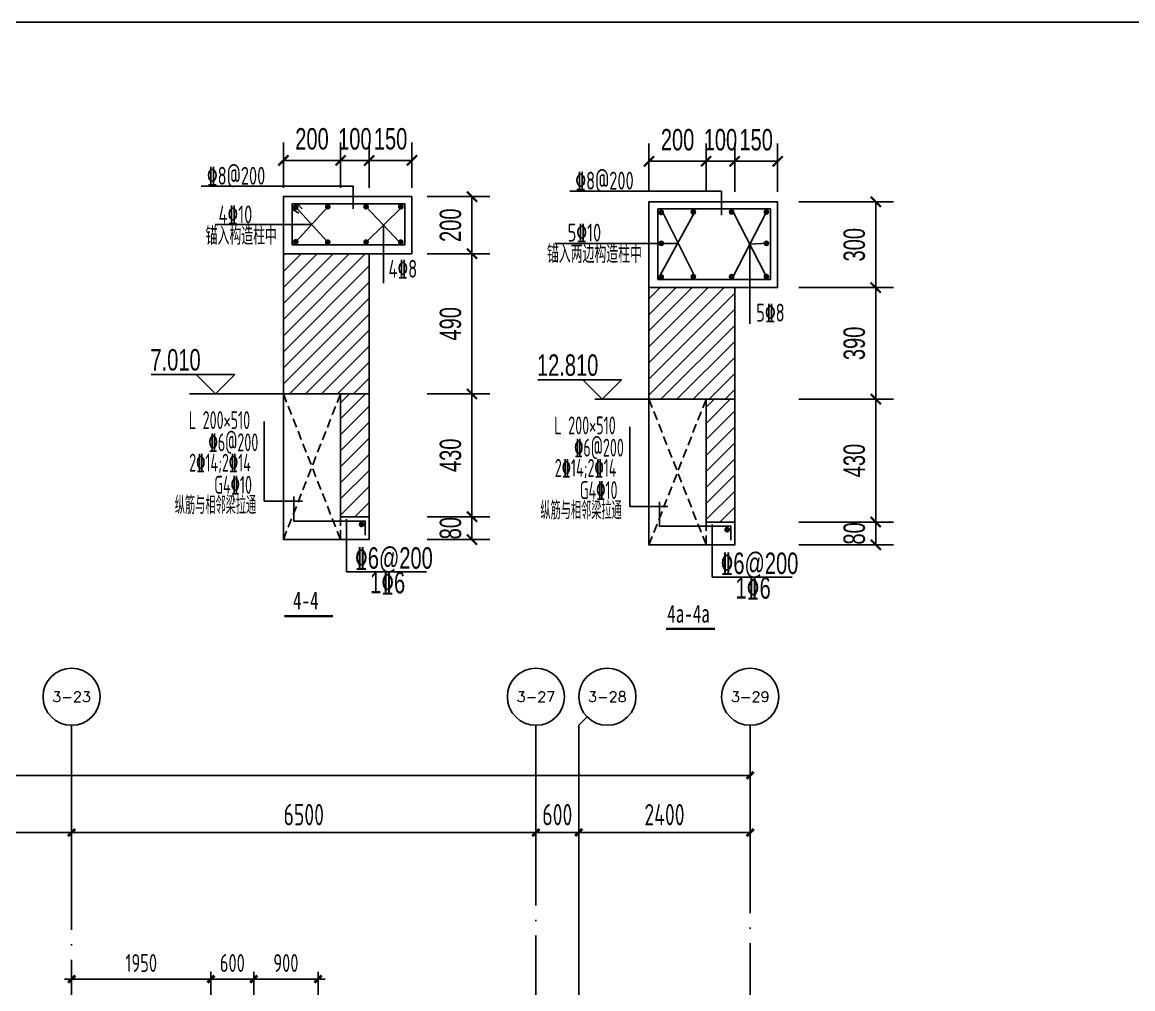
# Model space of a CAD drawing. Extents: x -173820 to 521180, y -715739 to 158231.
# Drawn here: x 32138 to 47686, y 89344 to 102871 of the extents above; entities that cross this region are included whole.
import ezdxf
from ezdxf.enums import TextEntityAlignment as Align

# ---------------------------------------------------------------- set-up
doc = ezdxf.new("R2010")
doc.units = 0
doc.header["$LTSCALE"] = 1000
doc.linetypes.add('DOTE', pattern=[2.42, 2, -0.2, 0.02, -0.2])
doc.linetypes.add('HIDDEN2', pattern=[0.1875, 0.125, -0.0625])
for name, color, linetype in [('AXIS', 1, 'DOTE'), ('AXIS_TEXT', 7, 'Continuous'), ('DIM', 3, 'Continuous'), ('DIM1', 3, 'Continuous'), ('JG1', 3, 'Continuous'), ('填充', 8, 'Continuous'), ('模板线', 3, 'Continuous')]:
    doc.layers.add(name, color=color, linetype=linetype)
doc.styles.add('_TCH_AXIS', font='COMPLEX', dxfattribs={"bigfont": 'GBCBIG'})
doc.styles.add('COMPLEX', font='COMPLEX')
doc.styles.add('TEXTDIM', font='njadri_romans1.shx', dxfattribs={"width": 0.7, "bigfont": 'njadri_fhztxt.shx'})
doc.styles.add('TEXTSTEEL', font='njadri_tssdeng.shx', dxfattribs={"width": 0.7, "bigfont": 'njadri_tssdchn.shx'})
doc.styles.add('TSSD_Dimension', font='tssdeng.shx', dxfattribs={"width": 0.7, "bigfont": 'Hztxt.shx'})
doc.styles.add('zzt', font='tssdeng.shx', dxfattribs={"width": 0.7, "height": 300, "bigfont": 'tssdchn.shx'})
doc.styles.add('钢筋', font='tssdeng.shx', dxfattribs={"width": 0.7, "height": 250, "bigfont": 'tssdchn.shx'})
doc.styles.add('黑体', font='simhei.ttf', dxfattribs={"width": 0.8})
doc.dimstyles.new('DIM100', dxfattribs={"dimtxt": 300, "dimasz": 1, "dimexe": 250, "dimexo": 0, "dimgap": 150, "dimtad": 1, "dimdec": 0, "dimzin": 0, "dimdsep": 46, "dimtxsty": 'TEXTDIM', "dimblk": 'DI', "dimcen": 0, "dimclrt": 7, "dimadec": 0, "dimazin": 0, "dimtfac": 1, "dimtdec": 0, "dimtix": 1, "dimtmove": 2, "dimatfit": 3, "dimldrblk": 'DI', "dimfxl": 0, "dimtolj": 1, "dimtzin": 0, "dimarcsym": 0})
doc.dimstyles.new('DIM_1_100', dxfattribs={"dimtxt": 300, "dimasz": 100, "dimexe": 200, "dimexo": 50, "dimgap": 100, "dimtad": 1, "dimdec": 0, "dimzin": 0, "dimdsep": 46, "dimtxsty": 'zzt', "dimblk": 'ARCHTICK', "dimcen": 0, "dimclrt": 7, "dimadec": 0, "dimazin": 0, "dimtfac": 1, "dimtdec": 0, "dimtix": 1, "dimtmove": 2, "dimatfit": 0, "dimldrblk": 'ARCHTICK', "dimfxl": 0, "dimtolj": 1, "dimarcsym": 0})
doc.dimstyles.new('TSSD_100_100', dxfattribs={"dimtxt": 250, "dimasz": 100, "dimexe": 100, "dimexo": 250, "dimgap": 100, "dimtad": 1, "dimdec": 0, "dimzin": 0, "dimdsep": 46, "dimtxsty": 'TSSD_Dimension', "dimblk": 'ARCHTICK', "dimcen": 0, "dimdle": 100, "dimclrd": 3, "dimclre": 3, "dimclrt": 7, "dimadec": 0, "dimazin": 0, "dimtfac": 1, "dimtdec": 0, "dimtix": 1, "dimtmove": 2, "dimatfit": 3, "dimfxl": 0, "dimtolj": 1, "dimtzin": 0, "dimarcsym": 0})

# ---------------------------------------------------------------- blocks, each defined once
blk = doc.blocks.new('_ArchTick')
at = {"color": 4, "linetype": 'ByBlock', "const_width": 0.4}
blk.add_lwpolyline([(-0.5, -0.5), (0.5, 0.5)], dxfattribs=at)
blk = doc.blocks.new('*D1268')
at = {"layer": 'Defpoints', "color": 0}
for p in [(34780, 89480), (32830, 88710), (34780, 88710)]:
    blk.add_point(p, dxfattribs=at)
at = {"layer": 'DIM', "color": 3, "lineweight": -2}
for p, q in [((32830, 88960), (32830, 89580)), ((34780, 88960), (34780, 89580)), ((32730, 89480), (34880, 89480))]:
    blk.add_line(p, q, dxfattribs=at)
at = {"layer": 'DIM', "color": 3, "lineweight": -2, "xscale": 100, "yscale": 100, "zscale": 100, "rotation": 180}
blk.add_blockref('_ArchTick', (32830, 89480), dxfattribs=at)
at = {"layer": 'DIM', "color": 3, "lineweight": -2, "xscale": 100, "yscale": 100, "zscale": 100}
blk.add_blockref('_ArchTick', (34780, 89480), dxfattribs=at)
at = {"layer": 'DIM', "color": 7, "insert": (33805, 89705), "char_height": 250, "attachment_point": 5, "style": 'TSSD_Dimension'}
blk.add_mtext('\\A1;1950', dxfattribs=at)
blk = doc.blocks.new('*D1267')
at = {"layer": 'Defpoints', "color": 0}
for p in [(35380, 89480), (34780, 88710), (35380, 88710)]:
    blk.add_point(p, dxfattribs=at)
at = {"layer": 'DIM', "color": 3, "lineweight": -2}
for p, q in [((34780, 88960), (34780, 89580)), ((35380, 88960), (35380, 89580)), ((34680, 89480), (35480, 89480))]:
    blk.add_line(p, q, dxfattribs=at)
at = {"layer": 'DIM', "color": 3, "lineweight": -2, "xscale": 100, "yscale": 100, "zscale": 100, "rotation": 180}
blk.add_blockref('_ArchTick', (34780, 89480), dxfattribs=at)
at = {"layer": 'DIM', "color": 3, "lineweight": -2, "xscale": 100, "yscale": 100, "zscale": 100}
blk.add_blockref('_ArchTick', (35380, 89480), dxfattribs=at)
at = {"layer": 'DIM', "color": 7, "insert": (35080, 89705), "char_height": 250, "attachment_point": 5, "style": 'TSSD_Dimension'}
blk.add_mtext('\\A1;600', dxfattribs=at)
blk = doc.blocks.new('*D1266')
at = {"layer": 'Defpoints', "color": 0}
for p in [(36280, 89480), (35380, 88710), (36280, 88710)]:
    blk.add_point(p, dxfattribs=at)
at = {"layer": 'DIM', "color": 3, "lineweight": -2}
for p, q in [((35380, 88960), (35380, 89580)), ((36280, 88960), (36280, 89580)), ((35280, 89480), (36380, 89480))]:
    blk.add_line(p, q, dxfattribs=at)
at = {"layer": 'DIM', "color": 3, "lineweight": -2, "xscale": 100, "yscale": 100, "zscale": 100, "rotation": 180}
blk.add_blockref('_ArchTick', (35380, 89480), dxfattribs=at)
at = {"layer": 'DIM', "color": 3, "lineweight": -2, "xscale": 100, "yscale": 100, "zscale": 100}
blk.add_blockref('_ArchTick', (36280, 89480), dxfattribs=at)
at = {"layer": 'DIM', "color": 7, "insert": (35830, 89705), "char_height": 250, "attachment_point": 5, "style": 'TSSD_Dimension'}
blk.add_mtext('\\A1;900', dxfattribs=at)
blk = doc.blocks.new('DI')
at = {"color": 3, "const_width": 30}
blk.add_lwpolyline([(-71, -71), (71, 71)], dxfattribs=at)
blk = doc.blocks.new('*D1752')
at = {"layer": 'Defpoints', "color": 0}
for p in [(4013, 5872), (4640, 5872), (4013, 5072)]:
    blk.add_point(p, dxfattribs=at)
at = {"layer": 'JG1', "color": 0, "lineweight": -2}
for p, q in [((4013, 5872), (4890, 5872)), ((4640, 5073), (4640, 5871)), ((4013, 5072), (4890, 5072))]:
    blk.add_line(p, q, dxfattribs=at)
for p, rotation in [((4640, 5872), 90), ((4640, 5072), 270)]:
    blk.add_blockref('DI', p, dxfattribs=dict(at, rotation=rotation))
at = {"layer": 'JG1', "color": 7, "insert": (4340, 5472), "char_height": 300, "attachment_point": 5, "rotation": 90, "style": 'TEXTDIM'}
blk.add_mtext('\\A1;200', dxfattribs=at)
blk = doc.blocks.new('*D1753')
at = {"layer": 'Defpoints', "color": 0}
for p in [(4013, 5072), (4640, 5072), (4013, 3112)]:
    blk.add_point(p, dxfattribs=at)
at = {"layer": 'JG1', "color": 0, "lineweight": -2}
for p, q in [((4013, 5072), (4890, 5072)), ((4640, 3113), (4640, 5071)), ((4013, 3112), (4890, 3112))]:
    blk.add_line(p, q, dxfattribs=at)
for p, rotation in [((4640, 5072), 90), ((4640, 3112), 270)]:
    blk.add_blockref('DI', p, dxfattribs=dict(at, rotation=rotation))
at = {"layer": 'JG1', "color": 7, "insert": (4340, 4092), "char_height": 300, "attachment_point": 5, "rotation": 90, "style": 'TEXTDIM'}
blk.add_mtext('\\A1;490', dxfattribs=at)
blk = doc.blocks.new('*D1754')
at = {"layer": 'Defpoints', "color": 0}
for p in [(4013, 1392), (4640, 1392), (4013, 1072)]:
    blk.add_point(p, dxfattribs=at)
at = {"layer": 'JG1', "color": 0, "lineweight": -2}
for p, q in [((4013, 1392), (4890, 1392)), ((4640, 1393), (4640, 1394)), ((4640, 1072), (4640, 1392)), ((4013, 1072), (4890, 1072)), ((4640, 1071), (4640, 1070))]:
    blk.add_line(p, q, dxfattribs=at)
for p, rotation in [((4640, 1392), 270), ((4640, 1072), 90)]:
    blk.add_blockref('DI', p, dxfattribs=dict(at, rotation=rotation))
at = {"layer": 'JG1', "color": 7, "insert": (4340, 1232), "char_height": 300, "attachment_point": 5, "rotation": 90, "style": 'TEXTDIM'}
blk.add_mtext('\\A1;80', dxfattribs=at)
blk = doc.blocks.new('*D1755')
at = {"layer": 'Defpoints', "color": 0}
for p in [(4013, 3112), (4640, 3112), (4013, 1392)]:
    blk.add_point(p, dxfattribs=at)
at = {"layer": 'JG1', "color": 0, "lineweight": -2}
for p, q in [((4013, 3112), (4890, 3112)), ((4640, 1393), (4640, 3111)), ((4013, 1392), (4890, 1392))]:
    blk.add_line(p, q, dxfattribs=at)
for p, rotation in [((4640, 3112), 90), ((4640, 1392), 270)]:
    blk.add_blockref('DI', p, dxfattribs=dict(at, rotation=rotation))
at = {"layer": 'JG1', "color": 7, "insert": (4340, 2252), "char_height": 300, "attachment_point": 5, "rotation": 90, "style": 'TEXTDIM'}
blk.add_mtext('\\A1;430', dxfattribs=at)
blk = doc.blocks.new('*D1756')
at = {"layer": 'Defpoints', "color": 0}
for p in [(2800, 6379), (2000, 5995), (2800, 5995)]:
    blk.add_point(p, dxfattribs=at)
at = {"layer": 'JG1', "color": 0, "lineweight": -2}
for p, q in [((2000, 5995), (2000, 6629)), ((2800, 5995), (2800, 6629)), ((2001, 6379), (2799, 6379))]:
    blk.add_line(p, q, dxfattribs=at)
at = {"layer": 'JG1', "color": 0, "lineweight": -2, "rotation": 180}
blk.add_blockref('DI', (2000, 6379), dxfattribs=at)
at = {"layer": 'JG1', "color": 0, "lineweight": -2}
blk.add_blockref('DI', (2800, 6379), dxfattribs=at)
at = {"layer": 'JG1', "color": 7, "insert": (2400, 6679), "char_height": 300, "attachment_point": 5, "style": 'TEXTDIM'}
blk.add_mtext('\\A1;200', dxfattribs=at)
blk = doc.blocks.new('*D1757')
at = {"layer": 'Defpoints', "color": 0}
for p in [(3200, 6379), (2800, 5995), (3200, 5995)]:
    blk.add_point(p, dxfattribs=at)
at = {"layer": 'JG1', "color": 0, "lineweight": -2}
for p, q in [((2800, 5995), (2800, 6629)), ((3200, 5995), (3200, 6629)), ((2799, 6379), (2798, 6379)), ((2800, 6379), (3200, 6379)), ((3201, 6379), (3202, 6379))]:
    blk.add_line(p, q, dxfattribs=at)
blk.add_blockref('DI', (2800, 6379), dxfattribs=at)
at = {"layer": 'JG1', "color": 0, "lineweight": -2, "rotation": 180}
blk.add_blockref('DI', (3200, 6379), dxfattribs=at)
at = {"layer": 'JG1', "color": 7, "insert": (3000, 6679), "char_height": 300, "attachment_point": 5, "style": 'TEXTDIM'}
blk.add_mtext('\\A1;100', dxfattribs=at)
blk = doc.blocks.new('*D1758')
at = {"layer": 'Defpoints', "color": 0}
for p in [(3800, 6379), (3200, 5995), (3800, 5995)]:
    blk.add_point(p, dxfattribs=at)
at = {"layer": 'JG1', "color": 0, "lineweight": -2}
for p, q in [((3200, 5995), (3200, 6629)), ((3800, 5995), (3800, 6629)), ((3199, 6379), (3198, 6379)), ((3200, 6379), (3800, 6379)), ((3801, 6379), (3802, 6379))]:
    blk.add_line(p, q, dxfattribs=at)
blk.add_blockref('DI', (3200, 6379), dxfattribs=at)
at = {"layer": 'JG1', "color": 0, "lineweight": -2, "rotation": 180}
blk.add_blockref('DI', (3800, 6379), dxfattribs=at)
at = {"layer": 'JG1', "color": 7, "insert": (3500, 6679), "char_height": 300, "attachment_point": 5, "style": 'TEXTDIM'}
blk.add_mtext('\\A1;150', dxfattribs=at)
blk = doc.blocks.new('*D1759')
at = {"layer": 'Defpoints', "color": 0}
for p in [(3667, 5974), (4743, 5974), (3667, 4774)]:
    blk.add_point(p, dxfattribs=at)
at = {"layer": 'JG1', "color": 0, "lineweight": -2}
for p, q in [((3667, 5974), (4993, 5974)), ((4743, 4775), (4743, 5973)), ((3667, 4774), (4993, 4774))]:
    blk.add_line(p, q, dxfattribs=at)
for p, rotation in [((4743, 5974), 90), ((4743, 4774), 270)]:
    blk.add_blockref('DI', p, dxfattribs=dict(at, rotation=rotation))
at = {"layer": 'JG1', "color": 7, "insert": (4443, 5374), "char_height": 300, "attachment_point": 5, "rotation": 90, "style": 'TEXTDIM'}
blk.add_mtext('\\A1;300', dxfattribs=at)
blk = doc.blocks.new('*D1760')
at = {"layer": 'Defpoints', "color": 0}
for p in [(3667, 4774), (4743, 4774), (3667, 3214)]:
    blk.add_point(p, dxfattribs=at)
at = {"layer": 'JG1', "color": 0, "lineweight": -2}
for p, q in [((3667, 4774), (4993, 4774)), ((4743, 3215), (4743, 4773)), ((3667, 3214), (4993, 3214))]:
    blk.add_line(p, q, dxfattribs=at)
for p, rotation in [((4743, 4774), 90), ((4743, 3214), 270)]:
    blk.add_blockref('DI', p, dxfattribs=dict(at, rotation=rotation))
at = {"layer": 'JG1', "color": 7, "insert": (4443, 3994), "char_height": 300, "attachment_point": 5, "rotation": 90, "style": 'TEXTDIM'}
blk.add_mtext('\\A1;390', dxfattribs=at)
blk = doc.blocks.new('*D1761')
at = {"layer": 'Defpoints', "color": 0}
for p in [(3667, 1494), (4743, 1494), (3667, 1174)]:
    blk.add_point(p, dxfattribs=at)
at = {"layer": 'JG1', "color": 0, "lineweight": -2}
for p, q in [((3667, 1494), (4993, 1494)), ((4743, 1495), (4743, 1496)), ((4743, 1174), (4743, 1494)), ((3667, 1174), (4993, 1174)), ((4743, 1173), (4743, 1172))]:
    blk.add_line(p, q, dxfattribs=at)
for p, rotation in [((4743, 1494), 270), ((4743, 1174), 90)]:
    blk.add_blockref('DI', p, dxfattribs=dict(at, rotation=rotation))
at = {"layer": 'JG1', "color": 7, "insert": (4443, 1334), "char_height": 300, "attachment_point": 5, "rotation": 90, "style": 'TEXTDIM'}
blk.add_mtext('\\A1;80', dxfattribs=at)
blk = doc.blocks.new('*D1762')
at = {"layer": 'Defpoints', "color": 0}
for p in [(2368, 6542), (1568, 6114), (2368, 6114)]:
    blk.add_point(p, dxfattribs=at)
at = {"layer": 'JG1', "color": 0, "lineweight": -2}
for p, q in [((1568, 6114), (1568, 6792)), ((2368, 6114), (2368, 6792)), ((1569, 6542), (2367, 6542))]:
    blk.add_line(p, q, dxfattribs=at)
at = {"layer": 'JG1', "color": 0, "lineweight": -2, "rotation": 180}
blk.add_blockref('DI', (1568, 6542), dxfattribs=at)
at = {"layer": 'JG1', "color": 0, "lineweight": -2}
blk.add_blockref('DI', (2368, 6542), dxfattribs=at)
at = {"layer": 'JG1', "color": 7, "insert": (1968, 6842), "char_height": 300, "attachment_point": 5, "style": 'TEXTDIM'}
blk.add_mtext('\\A1;200', dxfattribs=at)
blk = doc.blocks.new('*D1763')
at = {"layer": 'Defpoints', "color": 0}
for p in [(2768, 6542), (2368, 6114), (2768, 6114)]:
    blk.add_point(p, dxfattribs=at)
at = {"layer": 'JG1', "color": 0, "lineweight": -2}
for p, q in [((2368, 6114), (2368, 6792)), ((2768, 6114), (2768, 6792)), ((2367, 6542), (2366, 6542)), ((2368, 6542), (2768, 6542)), ((2769, 6542), (2770, 6542))]:
    blk.add_line(p, q, dxfattribs=at)
blk.add_blockref('DI', (2368, 6542), dxfattribs=at)
at = {"layer": 'JG1', "color": 0, "lineweight": -2, "rotation": 180}
blk.add_blockref('DI', (2768, 6542), dxfattribs=at)
at = {"layer": 'JG1', "color": 7, "insert": (2568, 6842), "char_height": 300, "attachment_point": 5, "style": 'TEXTDIM'}
blk.add_mtext('\\A1;100', dxfattribs=at)
blk = doc.blocks.new('*D1764')
at = {"layer": 'Defpoints', "color": 0}
for p in [(3368, 6542), (2768, 6114), (3368, 6114)]:
    blk.add_point(p, dxfattribs=at)
at = {"layer": 'JG1', "color": 0, "lineweight": -2}
for p, q in [((2768, 6114), (2768, 6792)), ((3368, 6114), (3368, 6792)), ((2767, 6542), (2766, 6542)), ((2768, 6542), (3368, 6542)), ((3369, 6542), (3370, 6542))]:
    blk.add_line(p, q, dxfattribs=at)
blk.add_blockref('DI', (2768, 6542), dxfattribs=at)
at = {"layer": 'JG1', "color": 0, "lineweight": -2, "rotation": 180}
blk.add_blockref('DI', (3368, 6542), dxfattribs=at)
at = {"layer": 'JG1', "color": 7, "insert": (3068, 6842), "char_height": 300, "attachment_point": 5, "style": 'TEXTDIM'}
blk.add_mtext('\\A1;150', dxfattribs=at)
blk = doc.blocks.new('*D1765')
at = {"layer": 'Defpoints', "color": 0}
for p in [(3667, 3214), (4743, 3214), (3667, 1494)]:
    blk.add_point(p, dxfattribs=at)
at = {"layer": 'JG1', "color": 0, "lineweight": -2}
for p, q in [((3667, 3214), (4993, 3214)), ((4743, 1495), (4743, 3213)), ((3667, 1494), (4993, 1494))]:
    blk.add_line(p, q, dxfattribs=at)
for p, rotation in [((4743, 3214), 90), ((4743, 1494), 270)]:
    blk.add_blockref('DI', p, dxfattribs=dict(at, rotation=rotation))
at = {"layer": 'JG1', "color": 7, "insert": (4443, 2354), "char_height": 300, "attachment_point": 5, "rotation": 90, "style": 'TEXTDIM'}
blk.add_mtext('\\A1;430', dxfattribs=at)
blk = doc.blocks.new('*D425')
at = {"layer": 'Defpoints', "color": 0}
for p in [(38500, 22821), (36200, 21871), (38500, 21871)]:
    blk.add_point(p, dxfattribs=at)
at = {"layer": 'DIM1', "color": 0, "lineweight": -2}
for p, q in [((36200, 21921), (36200, 23021)), ((38500, 21921), (38500, 23021)), ((36200, 22821), (38500, 22821))]:
    blk.add_line(p, q, dxfattribs=at)
at = {"layer": 'DIM1', "color": 0, "lineweight": -2, "xscale": 100, "yscale": 100, "zscale": 100, "rotation": 180}
blk.add_blockref('_ArchTick', (36200, 22821), dxfattribs=at)
at = {"layer": 'DIM1', "color": 0, "lineweight": -2, "xscale": 100, "yscale": 100, "zscale": 100}
blk.add_blockref('_ArchTick', (38500, 22821), dxfattribs=at)
at = {"layer": 'DIM1', "color": 7, "insert": (37350, 23071), "char_height": 300, "attachment_point": 5, "style": 'zzt'}
blk.add_mtext('\\A1;2300', dxfattribs=at)
blk = doc.blocks.new('*D426')
at = {"layer": 'Defpoints', "color": 0}
for p in [(45000, 22821), (38500, 21871), (45000, 21871)]:
    blk.add_point(p, dxfattribs=at)
at = {"layer": 'DIM1', "color": 0, "lineweight": -2}
for p, q in [((38500, 21921), (38500, 23021)), ((45000, 21921), (45000, 23021)), ((38500, 22821), (45000, 22821))]:
    blk.add_line(p, q, dxfattribs=at)
at = {"layer": 'DIM1', "color": 0, "lineweight": -2, "xscale": 100, "yscale": 100, "zscale": 100, "rotation": 180}
blk.add_blockref('_ArchTick', (38500, 22821), dxfattribs=at)
at = {"layer": 'DIM1', "color": 0, "lineweight": -2, "xscale": 100, "yscale": 100, "zscale": 100}
blk.add_blockref('_ArchTick', (45000, 22821), dxfattribs=at)
at = {"layer": 'DIM1', "color": 7, "insert": (41750, 23071), "char_height": 300, "attachment_point": 5, "style": 'zzt'}
blk.add_mtext('\\A1;6500', dxfattribs=at)
blk = doc.blocks.new('*D427')
at = {"layer": 'Defpoints', "color": 0}
for p in [(45600, 22821), (45000, 21871), (45600, 21871)]:
    blk.add_point(p, dxfattribs=at)
at = {"layer": 'DIM1', "color": 0, "lineweight": -2}
for p, q in [((45000, 21921), (45000, 23021)), ((45600, 21921), (45600, 23021)), ((45000, 22821), (44900, 22821)), ((45000, 22821), (45600, 22821)), ((45600, 22821), (45700, 22821))]:
    blk.add_line(p, q, dxfattribs=at)
at = {"layer": 'DIM1', "color": 0, "lineweight": -2, "xscale": 100, "yscale": 100, "zscale": 100}
blk.add_blockref('_ArchTick', (45000, 22821), dxfattribs=at)
at = {"layer": 'DIM1', "color": 0, "lineweight": -2, "xscale": 100, "yscale": 100, "zscale": 100, "rotation": 180}
blk.add_blockref('_ArchTick', (45600, 22821), dxfattribs=at)
at = {"layer": 'DIM1', "color": 7, "insert": (45300, 23071), "char_height": 300, "attachment_point": 5, "style": 'zzt'}
blk.add_mtext('\\A1;600', dxfattribs=at)
blk = doc.blocks.new('*D428')
at = {"layer": 'Defpoints', "color": 0}
for p in [(48000, 22821), (45600, 21871), (48000, 21871)]:
    blk.add_point(p, dxfattribs=at)
at = {"layer": 'DIM1', "color": 0, "lineweight": -2}
for p, q in [((45600, 21921), (45600, 23021)), ((48000, 21921), (48000, 23021)), ((45600, 22821), (48000, 22821))]:
    blk.add_line(p, q, dxfattribs=at)
at = {"layer": 'DIM1', "color": 0, "lineweight": -2, "xscale": 100, "yscale": 100, "zscale": 100, "rotation": 180}
blk.add_blockref('_ArchTick', (45600, 22821), dxfattribs=at)
at = {"layer": 'DIM1', "color": 0, "lineweight": -2, "xscale": 100, "yscale": 100, "zscale": 100}
blk.add_blockref('_ArchTick', (48000, 22821), dxfattribs=at)
at = {"layer": 'DIM1', "color": 7, "insert": (46800, 23071), "char_height": 300, "attachment_point": 5, "style": 'zzt'}
blk.add_mtext('\\A1;2400', dxfattribs=at)
blk = doc.blocks.new('*D429')
at = {"layer": 'Defpoints', "color": 0}
for p in [(48000, 23621), (0, 21871), (48000, 21871)]:
    blk.add_point(p, dxfattribs=at)
at = {"layer": 'DIM1', "color": 0, "lineweight": -2}
for p, q in [((0, 21921), (0, 23821)), ((48000, 21921), (48000, 23821)), ((0, 23621), (48000, 23621))]:
    blk.add_line(p, q, dxfattribs=at)
at = {"layer": 'DIM1', "color": 0, "lineweight": -2, "xscale": 100, "yscale": 100, "zscale": 100, "rotation": 180}
blk.add_blockref('_ArchTick', (0, 23621), dxfattribs=at)
at = {"layer": 'DIM1', "color": 0, "lineweight": -2, "xscale": 100, "yscale": 100, "zscale": 100}
blk.add_blockref('_ArchTick', (48000, 23621), dxfattribs=at)
at = {"layer": 'DIM1', "color": 7, "insert": (24000, 23871), "char_height": 300, "attachment_point": 5, "style": 'zzt'}
blk.add_mtext('\\A1;48000', dxfattribs=at)
blk = doc.blocks.new('_AXISO')
at = {"color": 3}
blk.add_circle((0, 0), 0.5, dxfattribs=at)
at = {"layer": 'AXIS_TEXT', "color": 3, "style": 'COMPLEX', "width": 1.041667}
blk.add_attdef('A', text='', height=0.56, dxfattribs=at).set_placement((-0.25, -0.28), (0.25, -0.28), align=Align.FIT)
blk = doc.blocks.new('$1245133')
at = {"layer": '模板线'}
h = blk.add_hatch(dxfattribs=at)
h.set_pattern_fill('ANSI31', color=8, scale=50, style=0)
h.set_pattern_definition([(45, (-37385.16, -94358.02), (-112.2532, 112.2532), [])])
h.paths.add_polyline_path([(1999.7, 3112.3), (2799.7, 3112.3), (3199.7, 3112.3), (3199.7, 5072.3), (2799.7, 5072.3), (1999.7, 5072.3)])
h = blk.add_hatch(dxfattribs=at)
h.set_pattern_fill('ANSI31', color=8, scale=50, style=0)
h.set_pattern_definition([(45, (144265.48, 34591.37), (-112.2532, 112.2532), [])])
h.paths.add_polyline_path([(3199.7, 3112.3), (2799.7, 3112.3), (2799.7, 1392.3), (3199.7, 1392.3)])
at = {"layer": 'JG1', "color": 3, "linetype": 'Continuous'}
for p, q in [((2885, 1359.8), (2885, 621.9)), ((2885, 621.9, 0), (4005.2, 621.9, 0))]:
    blk.add_line(p, q, dxfattribs=at)
at = {"layer": 'JG1'}
blk.add_lwpolyline([(3799.7, 5872.3), (1999.7, 5872.3), (1999.7, 1072.3), (3199.7, 1072.3), (3199.7, 5072.3), (3799.7, 5072.3)], close=True, dxfattribs=at)
at = {"layer": 'JG1', "color": 6}
blk.add_lwpolyline([(2124.7, 5195.9), (2124.7, 5773.5), (3698.9, 5773.5), (3698.9, 5195.9), (2124.7, 5195.9)], close=True, dxfattribs=at)
at = {"layer": 'JG1', "color": 3, "const_width": 40, "elevation": 0}
for points in [[(2152.4, 5725, 1), (2192.4, 5725, 1)], [(2600.8, 5731.1, 1), (2640.8, 5731.1, 1)], [(3136.7, 5731.1, 1), (3176.7, 5731.1, 1)], [(3623.4, 5731.1, 1), (3663.4, 5731.1, 1)], [(2152.4, 5238.9, 1), (2192.4, 5238.9, 1)], [(2600.8, 5235, 1), (2640.8, 5235, 1)], [(3136.7, 5235, 1), (3176.7, 5235, 1)], [(3623.4, 5235, 1), (3663.4, 5235, 1)], [(3073.8, 1284.9, 1), (3113.8, 1284.9, 1)]]:
    blk.add_lwpolyline(points, format="xyb", close=True, dxfattribs=at)
at = {"layer": 'JG1', "color": 6}
for points in [[(2196.6, 5773.5), (2264.8, 5702)], [(2124.7, 5695.2), (2214.8, 5642)], [(3145.4, 1136.4), (3145.4, 1332.6), (2145.8, 1332.6), (2145.8, 1674.7)]]:
    blk.add_lwpolyline(points, dxfattribs=at)
at = {"layer": 'JG1'}
for points in [[(3199.7, 5072.3), (2799.7, 5072.3)], [(779.7, 3382.3), (1049.7, 3112.3), (1319.7, 3382.3), (148.3, 3382.3)], [(2799.7, 1392.3), (3199.7, 1392.3)]]:
    blk.add_lwpolyline(points, dxfattribs=at)
at = {"layer": '模板线'}
for p, q in [((2976.7, 6016.5), (849.7, 6016.5)), ((2976.7, 6016.5), (2976.7, 5702)), ((2172.4, 5238.9, 0), (2620.8, 5731.1, 0)), ((2172.4, 5725, 0), (2607.3, 5249.7, 0)), ((3156.7, 5731.1, 0), (3623.4, 5235, 0)), ((3156.7, 5235, 0), (3663.4, 5731.1, 0)), ((2394.3, 5482.5, 0), (1044.8, 5482.5, 0)), ((3399.6, 5472.8, 0), (3399.6, 4662, 0)), ((2799.7, 5072.3), (1999.7, 5072.3)), ((1999.7, 3112.3), (684.6, 3112.3)), ((1999.7, 3112.3), (2799.7, 3112.3)), ((2799.7, 3112.3), (3199.7, 3112.3)), ((2799.7, 1392.3), (2799.7, 3112.3)), ((1730.7, 2726), (1730.7, 1609.8)), ((1730.7, 1609.8), (2265.6, 1609.8))]:
    blk.add_line(p, q, dxfattribs=at)
at = {"layer": '模板线', "linetype": 'HIDDEN2'}
for p, q in [((1999.7, 1072.3), (2799.7, 3112.3)), ((1999.7, 3112.3), (2799.7, 1072.3)), ((2799.7, 1392.3), (2799.7, 1072.3))]:
    blk.add_line(p, q, dxfattribs=at)
at = {"layer": '模板线', "color": 3, "elevation": -307942.8}
blk.add_lwpolyline([(2014, 0, 31.2, 31.2, 0), (2696.2, 0, 0, 0, 0)], format="xyseb", dxfattribs=at)
at = {"layer": 'JG1', "linetype": 'ByBlock', "ltscale": 0.2, "style": 'TEXTSTEEL', "width": 0.7}
blk.add_text('7.010', height=300, dxfattribs=at).set_placement((138.6, 3438.4))
at = {"layer": 'JG1', "color": 3, "linetype": 'ByBlock', "ltscale": 0.2, "style": 'TEXTSTEEL', "width": 0.7}
for s, p in [('%%1326@200', (3001.2, 665.2)), ('1%%1326', (3212, 319.9, 0))]:
    blk.add_text(s, height=300, dxfattribs=at).set_placement(p)
at = {"layer": '模板线', "style": '钢筋'}
for s, width, p in [('%%1328@200', 0.7, (929.3, 6039.1)), ('4%%13210', 0.7, (1091.2, 5497.5)), ('锚入构造柱中', 0.7, (911.2, 5197.5)), ('4%%1328', 0.7, (3471.2, 4737.5)), ('L 200×510', 0.6, (675, 2619.6)), ('%%1326@200', 0.6, (952.8, 2308.3)), ('2%%13214;2%%13214', 0.6, (680.6, 2024.3)), ('G4%%13210', 0.6, (1032.8, 1714.2)), ('纵筋与相邻梁拉通', 0.6, (479.3, 1429.3))]:
    blk.add_text(s, height=250, dxfattribs=dict(at, width=width)).set_placement(p)
at = {"layer": '模板线', "color": 3, "style": '黑体', "width": 0.7}
blk.add_text('4-4', height=250, dxfattribs=at).set_placement((2134.9, 94.8, -307942.8))
at = {"layer": 'JG1'}
for base, p1, p2, picture, middle in [((2799.7, 6378.8), (1999.7, 5994.9), (2799.7, 5994.9), '*D1756', (2399.7, 6678.8)), ((3199.7, 6378.8), (2799.7, 5994.9), (3199.7, 5994.9), '*D1757', (2999.7, 6678.8)), ((3799.7, 6378.8), (3199.7, 5994.9), (3799.7, 5994.9), '*D1758', (3499.7, 6678.8))]:
    dim = blk.add_linear_dim(base=base, p1=p1, p2=p2, dimstyle='DIM100', override={"dimlfac": 0.25}, dxfattribs=at)
    dim.commit()
    dim.dimension.update_dxf_attribs({"geometry": picture, "text_midpoint": middle})
for p1, p2, picture, middle in [((4012.6, 5072.3), (4012.6, 5872.3), '*D1752', (4340.1, 5472.3)), ((4012.6, 3112.3), (4012.6, 5072.3), '*D1753', (4340.1, 4092.3)), ((4012.6, 1392.3), (4012.6, 3112.3), '*D1755', (4340.1, 2252.3)), ((4012.6, 1072.3), (4012.6, 1392.3), '*D1754', (4340.1, 1232.3))]:
    dim = blk.add_aligned_dim(p1=p1, p2=p2, distance=-627.5, dimstyle='DIM100', override={"dimlfac": 0.25}, dxfattribs=at)
    dim.commit()
    dim.dimension.update_dxf_attribs({"geometry": picture, "text_midpoint": middle})
blk = doc.blocks.new('$1899366')
at = {"layer": '模板线'}
h = blk.add_hatch(dxfattribs=at)
h.set_pattern_fill('ANSI31', color=8, scale=50, style=0)
h.set_pattern_definition([(45, (-42934.97, -94182.5), (-112.2532, 112.2532), [])])
h.paths.add_polyline_path([(1567.8, 3213.7), (2367.8, 3213.7), (2767.8, 3213.7), (2767.8, 4773.7), (1567.8, 4773.7)])
h = blk.add_hatch(dxfattribs=at)
h.set_pattern_fill('ANSI31', color=8, scale=50, style=0)
h.set_pattern_definition([(45, (137567.38, 35508.43), (-112.2532, 112.2532), [])])
h.paths.add_polyline_path([(2767.8, 3213.7), (2367.8, 3213.7), (2367.8, 1493.7), (2767.8, 1493.7)])
at = {"layer": 'JG1', "color": 3, "linetype": 'Continuous'}
for p, q in [((2453, 1461.2), (2453, 723.3)), ((2453, 723.3, 0), (3573.2, 723.3, 0))]:
    blk.add_line(p, q, dxfattribs=at)
at = {"layer": 'JG1'}
blk.add_lwpolyline([(1567.8, 5973.7), (1567.8, 1173.7), (2767.8, 1173.7), (2767.8, 4773.7), (3367.8, 4773.7), (3367.8, 5973.7)], close=True, dxfattribs=at)
at = {"layer": 'JG1', "color": 6}
blk.add_lwpolyline([(1692.8, 4888.7), (1692.8, 5874.9), (3267, 5874.9), (3267, 4888.7), (1692.8, 4888.7)], close=True, dxfattribs=at)
at = {"layer": 'JG1', "color": 3, "const_width": 40, "elevation": 0}
for points in [[(1720.5, 5826.4, 1), (1760.5, 5826.4, 1)], [(2168.8, 5832.5, 1), (2208.8, 5832.5, 1)], [(2704.7, 5832.5, 1), (2744.7, 5832.5, 1)], [(3191.4, 5832.5, 1), (3231.4, 5832.5, 1)], [(1720.8, 5394, 1), (1760.8, 5394, 1)], [(3191.4, 5394, 1), (3231.4, 5394, 1)], [(1720.5, 4921.7, 1), (1760.5, 4921.7, 1)], [(2168.8, 4927.8, 1), (2208.8, 4927.8, 1)], [(2704.7, 4927.8, 1), (2744.7, 4927.8, 1)], [(3191.4, 4927.8, 1), (3231.4, 4927.8, 1)], [(2641.8, 1386.2, 1), (2681.8, 1386.2, 1)]]:
    blk.add_lwpolyline(points, format="xyb", close=True, dxfattribs=at)
at = {"layer": 'JG1'}
for points in [[(2767.8, 4773.7), (1567.8, 4773.7)], [(641.1, 3483.7), (911.1, 3213.7), (1181.1, 3483.7), (9.7, 3483.7)], [(2367.8, 3213.7), (2367.8, 1493.7), (2767.8, 1493.7)]]:
    blk.add_lwpolyline(points, dxfattribs=at)
at = {"layer": 'JG1', "color": 6}
blk.add_lwpolyline([(2713.5, 1237.8), (2713.5, 1433.9), (1713.8, 1433.9), (1713.8, 1776)], dxfattribs=at)
at = {"layer": '模板线'}
for p, q in [((2584.7, 6123.6), (457.8, 6123.6)), ((2584.7, 6123.6), (2584.7, 5787.5)), ((1692.8, 4888.7), (2208.8, 5832.5, 0)), ((1760.5, 5826.4, 0), (2208.8, 4927.8, 0)), ((2744.7, 5832.5, 0), (3202.3, 4945.6, 0)), ((2744.7, 4927.8, 0), (3202.3, 5814.7, 0)), ((1957.1, 5392, 0), (250, 5392, 0)), ((3231.4, 5394, 0), (2978.1, 5380.2, 0)), ((2978.1, 5380.2, 0), (2978.1, 4267.5, 0)), ((2367.8, 3213.7), (809, 3213.7)), ((2367.8, 3213.7), (2767.8, 3213.7)), ((1298.8, 2827.3), (1298.8, 1711.1)), ((1298.8, 1711.1), (1833.6, 1711.1))]:
    blk.add_line(p, q, dxfattribs=at)
at = {"layer": '模板线', "linetype": 'HIDDEN2'}
for p, q in [((1567.8, 1173.7), (2367.8, 3213.7)), ((1567.8, 3213.7), (2367.8, 1173.7)), ((2367.8, 1493.7), (2367.8, 1173.7))]:
    blk.add_line(p, q, dxfattribs=at)
at = {"layer": '模板线', "color": 3}
blk.add_lwpolyline([(1808.5, 0, 31.2, 31.2, 0), (2490.7, 0, 0, 0, 0)], format="xyseb", dxfattribs=at)
at = {"layer": 'JG1', "linetype": 'ByBlock', "ltscale": 0.2, "style": 'TEXTSTEEL', "width": 0.7}
blk.add_text('12.810', height=300, dxfattribs=at).set_placement((0, 3539.7))
at = {"layer": 'JG1', "color": 3, "linetype": 'ByBlock', "ltscale": 0.2, "style": 'TEXTSTEEL', "width": 0.7}
for s, p in [('%%1326@200', (2569.2, 766.5)), ('1%%1326', (2780, 421.3, 0))]:
    blk.add_text(s, height=300, dxfattribs=at).set_placement(p)
at = {"layer": '模板线', "style": '钢筋'}
for s, width, p in [('%%1328@200', 0.7, (537.3, 6146.2)), ('5%%13210', 0.7, (429.3, 5418.8)), ('锚入两边构造柱中', 0.7, (139.3, 5118.8)), ('5%%1328', 0.7, (3069.3, 4298.8)), ('L 200×510', 0.6, (243, 2720.9)), ('%%1326@200', 0.6, (520.9, 2409.6)), ('2%%13214;2%%13214', 0.6, (248.6, 2125.7)), ('G4%%13210', 0.6, (600.8, 1815.6)), ('纵筋与相邻梁拉通', 0.6, (47.4, 1530.7))]:
    blk.add_text(s, height=250, dxfattribs=dict(at, width=width)).set_placement(p)
at = {"layer": '模板线', "color": 3, "style": '黑体', "width": 0.7}
blk.add_text('4a-4a', height=250, dxfattribs=at).set_placement((1823.8, 87.1))
at = {"layer": 'JG1'}
for base, p1, p2, picture, middle in [((2367.8, 6542.1), (1567.8, 6113.7), (2367.8, 6113.7), '*D1762', (1967.8, 6842.1)), ((2767.8, 6542.1), (2367.8, 6113.7), (2767.8, 6113.7), '*D1763', (2567.8, 6842.1)), ((3367.8, 6542.1), (2767.8, 6113.7), (3367.8, 6113.7), '*D1764', (3067.8, 6842.1))]:
    dim = blk.add_linear_dim(base=base, p1=p1, p2=p2, dimstyle='DIM100', override={"dimlfac": 0.25}, dxfattribs=at)
    dim.commit()
    dim.dimension.update_dxf_attribs({"geometry": picture, "text_midpoint": middle})
for p1, p2, picture, middle in [((3667.4, 4773.7), (3667.4, 5973.7), '*D1759', (4442.9, 5373.7)), ((3667.4, 3213.7), (3667.4, 4773.7), '*D1760', (4442.9, 3993.7)), ((3667.4, 1493.7), (3667.4, 3213.7), '*D1765', (4442.9, 2353.7)), ((3667.4, 1173.7), (3667.4, 1493.7), '*D1761', (4442.9, 1333.7))]:
    dim = blk.add_aligned_dim(p1=p1, p2=p2, distance=-1075.5, dimstyle='DIM100', override={"dimlfac": 0.25}, dxfattribs=at)
    dim.commit()
    dim.dimension.update_dxf_attribs({"geometry": picture, "text_midpoint": middle})
blk = doc.blocks.new('$1783196')
at = {"layer": 'AXIS'}
for p, q in [((43734.9, 20188.4), (43734.9, 27859.5)), ((50234.9, 15688.3), (50234.9, 27859.5)), ((50834.9, 18788.3), (50834.9, 27859.5)), ((53234.9, 3480), (53234.9, 27859.5))]:
    blk.add_line(p, q, dxfattribs=at)
at = {"layer": 'DIM1'}
for p, q in [((50952, 30426.7), (50834.9, 30309.5)), ((43734.9, 27859.5), (43734.9, 30309.5)), ((50234.9, 27859.5), (50234.9, 30309.5)), ((50834.9, 27859.5), (50834.9, 30309.5)), ((53234.9, 27859.5), (53234.9, 30309.5))]:
    blk.add_line(p, q, dxfattribs=at)
ref = blk.add_blockref('_AXISO', (43734.9, 30709.5), dxfattribs=dict(at, xscale=800, yscale=800, zscale=800))
ref.add_attrib('A', '3-23', dxfattribs={"layer": 'AXIS_TEXT', "height": 143.86, "style": '_TCH_AXIS'}).set_placement((43464.3, 30637.6), (44005.5, 30637.6), align=Align.FIT)
ref = blk.add_blockref('_AXISO', (50234.9, 30709.5), dxfattribs=dict(at, xscale=800, yscale=800, zscale=800))
ref.add_attrib('A', '3-27', dxfattribs={"layer": 'AXIS_TEXT', "height": 143.86, "style": '_TCH_AXIS'}).set_placement((49964.3, 30637.6), (50505.5, 30637.6), align=Align.FIT)
ref = blk.add_blockref('_AXISO', (51234.9, 30709.5), dxfattribs=dict(at, xscale=800, yscale=800, zscale=800))
ref.add_attrib('A', '3-28', dxfattribs={"layer": 'AXIS_TEXT', "height": 143.86, "style": '_TCH_AXIS'}).set_placement((50964.3, 30637.6), (51505.5, 30637.6), align=Align.FIT)
ref = blk.add_blockref('_AXISO', (53234.9, 30709.5), dxfattribs=dict(at, xscale=800, yscale=800, zscale=800))
ref.add_attrib('A', '3-29', dxfattribs={"layer": 'AXIS_TEXT', "height": 143.86, "style": '_TCH_AXIS'}).set_placement((52964.3, 30637.6), (53505.5, 30637.6), align=Align.FIT)
for p1, p2, distance, picture, middle in [((5234.9, 27859.5), (53234.9, 27859.5), 1750, '*D429', (29234.9, 29859.5)), ((41434.9, 27859.5), (43734.9, 27859.5), 950, '*D425', (42584.9, 29059.5)), ((43734.9, 27859.5), (50234.9, 27859.5), 950, '*D426', (46984.9, 29059.5)), ((50234.9, 27859.5), (50834.9, 27859.5), 950, '*D427', (50534.9, 29059.5)), ((50834.9, 27859.5), (53234.9, 27859.5), 950, '*D428', (52034.9, 29059.5))]:
    dim = blk.add_aligned_dim(p1=p1, p2=p2, distance=distance, dimstyle='DIM_1_100', dxfattribs=at)
    dim.commit()
    dim.dimension.update_dxf_attribs({"geometry": picture, "text_midpoint": middle, "insert": (5234.9, 5988.3)})

msp = doc.modelspace()

# ---------------------------------------------------------------- linework, layer by layer
at = {"layer": '模板线', "elevation": 0}
msp.add_lwpolyline([(-14954.7, 102870.8), (69145.3, 102870.8), (69145.3, 43470.8), (-14954.7, 43470.8)], close=True, dxfattribs=at)

# ---------------------------------------------------------------- block references
at = {"layer": '填充', "linetype": 'Continuous'}
msp.add_blockref('$1783196', (-10904.9, 62721.7), dxfattribs=at)
at = {"layer": '模板线'}
for name, p in [('$1245133', (33795.2, 94558)), ('$1899366', (39345, 94382.5))]:
    msp.add_blockref(name, p, dxfattribs=at)

# ---------------------------------------------------------------- dimensions: what is measured, and where the dimension line sits
at = {"layer": 'DIM'}
for base, p1, p2, picture, middle in [((34780, 89480), (32830, 88710), (34780, 88710), '*D1268', (33805, 89705)), ((35380, 89480), (34780, 88710), (35380, 88710), '*D1267', (35080, 89705)), ((36280, 89480), (35380, 88710), (36280, 88710), '*D1266', (35830, 89705))]:
    dim = msp.add_linear_dim(base=base, p1=p1, p2=p2, dimstyle='TSSD_100_100', dxfattribs=at)
    dim.commit()
    dim.dimension.update_dxf_attribs({"geometry": picture, "text_midpoint": middle})

doc.saveas('drawing.dxf')
